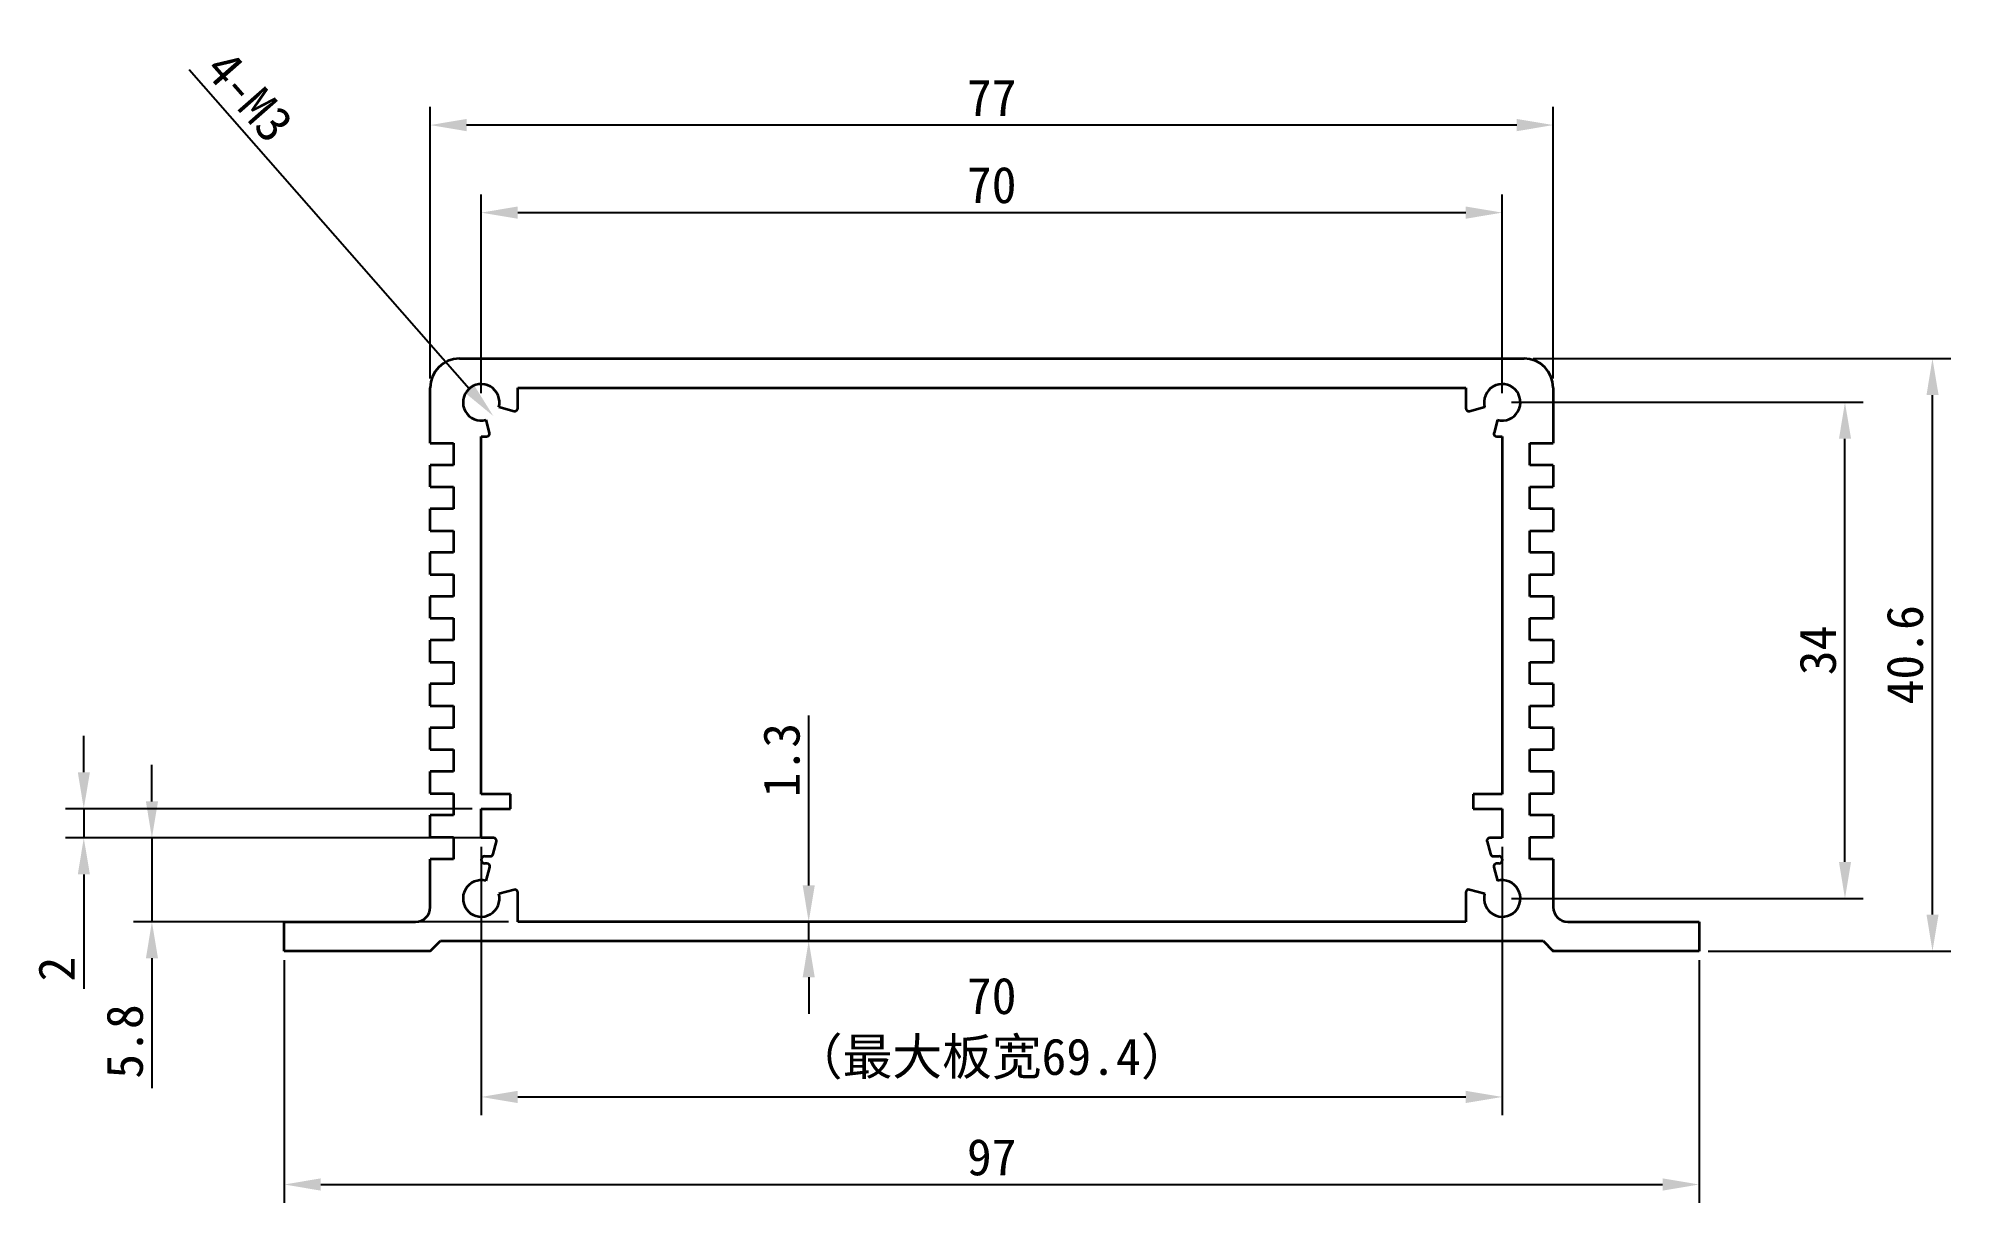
# Model space of a CAD drawing. Header units: millimetres. Extents: x 133 to 264, y 194 to 274.
import ezdxf

# ---------------------------------------------------------------- set-up
doc = ezdxf.new("R2010")
doc.units = ezdxf.units.MM
doc.header["$PDSIZE"] = -1
doc.layers.add('图框', color=179, linetype='Continuous')
doc.layers.add('文字层', color=30, linetype='Continuous', lineweight=25)
doc.styles.get("Standard").update_dxf_attribs({"font": 'simhei.ttf'})
doc.dimstyles.new('ISO-25', dxfattribs={"dimtxt": 2.5, "dimasz": 2.5, "dimexe": 1.25, "dimexo": 0.625, "dimtad": 1, "dimdec": 1, "dimdsep": 46, "dimtxsty": 'Standard', "dimcen": 2.5, "dimadec": 0, "dimazin": 0, "dimtfac": 1, "dimtdec": 1, "dimtmove": 0, "dimatfit": 3, "dimfxl": 1, "dimarcsym": 0})

# ---------------------------------------------------------------- blocks, each defined once
blk = doc.blocks.new('_D')
at = {"layer": 'Defpoints', "color": 0}
for p in [(162.58, 249.7), (164.23, 247.82)]:
    blk.add_point(p, dxfattribs=at)
at = {"layer": '图框', "color": 0, "lineweight": -2}
blk.add_line((143.38, 271.57), (162.58, 249.7), dxfattribs=at)
at = {"layer": '图框', "color": 0}
blk.add_solid([(162.89, 249.97), (162.27, 249.43), (164.23, 247.82)], dxfattribs=at)
at = {"layer": '图框', "color": 0, "insert": (147.5, 269.72), "char_height": 2.5, "attachment_point": 5, "rotation": 311.2794}
blk.add_mtext('4-M3', dxfattribs=at)
blk = doc.blocks.new('_D_1')
at = {"layer": 'Defpoints', "color": 0}
for p in [(233.4, 248.76), (256.9, 248.76), (233.4, 214.76)]:
    blk.add_point(p, dxfattribs=at)
at = {"layer": '图框', "color": 0, "lineweight": -2}
for p, q in [((234.03, 248.76), (258.15, 248.76)), ((256.9, 217.26), (256.9, 246.26)), ((234.03, 214.76), (258.15, 214.76))]:
    blk.add_line(p, q, dxfattribs=at)
at = {"layer": '图框', "color": 0}
for points in [[(256.49, 246.26), (257.32, 246.26), (256.9, 248.76)], [(256.49, 217.26), (257.32, 217.26), (256.9, 214.76)]]:
    blk.add_solid(points, dxfattribs=at)
at = {"layer": '图框', "color": 0, "insert": (253.78, 231.76), "char_height": 2.5, "attachment_point": 2, "rotation": 90}
blk.add_mtext('34', dxfattribs=at)
blk = doc.blocks.new('_D_2')
at = {"layer": 'Defpoints', "color": 0}
for p in [(149.9, 211.16), (246.9, 211.16), (246.9, 195.16)]:
    blk.add_point(p, dxfattribs=at)
at = {"layer": '图框', "color": 0, "lineweight": -2}
for p, q in [((149.9, 210.54), (149.9, 193.91)), ((246.9, 210.54), (246.9, 193.91)), ((152.4, 195.16), (244.4, 195.16))]:
    blk.add_line(p, q, dxfattribs=at)
at = {"layer": '图框', "color": 0}
for points in [[(152.4, 195.58), (152.4, 194.74), (149.9, 195.16)], [(244.4, 195.58), (244.4, 194.74), (246.9, 195.16)]]:
    blk.add_solid(points, dxfattribs=at)
at = {"layer": '图框', "color": 0, "insert": (198.4, 198.29), "char_height": 2.5, "attachment_point": 2}
blk.add_mtext('97', dxfattribs=at)
blk = doc.blocks.new('_D_3')
at = {"layer": 'Defpoints', "color": 0}
for p in [(234.9, 251.76), (262.9, 251.76), (246.9, 211.16)]:
    blk.add_point(p, dxfattribs=at)
at = {"layer": '图框', "color": 0, "lineweight": -2}
for p, q in [((235.53, 251.76), (264.15, 251.76)), ((262.9, 213.66), (262.9, 249.26)), ((247.53, 211.16), (264.15, 211.16))]:
    blk.add_line(p, q, dxfattribs=at)
at = {"layer": '图框', "color": 0}
for points in [[(262.49, 249.26), (263.32, 249.26), (262.9, 251.76)], [(262.49, 213.66), (263.32, 213.66), (262.9, 211.16)]]:
    blk.add_solid(points, dxfattribs=at)
at = {"layer": '图框', "color": 0, "insert": (259.75, 231.46), "char_height": 2.5, "attachment_point": 2, "rotation": 90}
blk.add_mtext('40.6', dxfattribs=at)
blk = doc.blocks.new('_D_4')
at = {"layer": 'Defpoints', "color": 0}
for p in [(159.9, 267.76), (159.9, 249.76), (236.9, 249.76)]:
    blk.add_point(p, dxfattribs=at)
at = {"layer": '图框', "color": 0, "lineweight": -2}
for p, q in [((159.9, 250.39), (159.9, 269.01)), ((236.9, 250.39), (236.9, 269.01)), ((234.4, 267.76), (162.4, 267.76))]:
    blk.add_line(p, q, dxfattribs=at)
at = {"layer": '图框', "color": 0}
for points in [[(162.4, 268.18), (162.4, 267.34), (159.9, 267.76)], [(234.4, 268.18), (234.4, 267.34), (236.9, 267.76)]]:
    blk.add_solid(points, dxfattribs=at)
at = {"layer": '图框', "color": 0, "insert": (198.4, 270.89), "char_height": 2.5, "attachment_point": 2}
blk.add_mtext('77', dxfattribs=at)
blk = doc.blocks.new('_D_5')
at = {"layer": 'Defpoints', "color": 0}
for p in [(163.4, 218.91), (233.4, 218.91), (233.4, 201.16)]:
    blk.add_point(p, dxfattribs=at)
at = {"layer": '文字层', "color": 0, "lineweight": -2}
for p, q in [((163.4, 218.29), (163.4, 199.91)), ((233.4, 218.29), (233.4, 199.91)), ((165.9, 201.16), (230.9, 201.16))]:
    blk.add_line(p, q, dxfattribs=at)
at = {"layer": '文字层', "color": 0}
for points in [[(165.9, 201.58), (165.9, 200.74), (163.4, 201.16)], [(230.9, 201.58), (230.9, 200.74), (233.4, 201.16)]]:
    blk.add_solid(points, dxfattribs=at)
at = {"layer": '文字层', "color": 0, "insert": (198.4, 209.34), "char_height": 2.5, "attachment_point": 2}
blk.add_mtext('70\\P（最大板宽69.4）', dxfattribs=at)
blk = doc.blocks.new('_D_6')
at = {"layer": 'Defpoints', "color": 0}
for p in [(233.4, 261.76), (163.4, 248.76), (233.4, 248.76)]:
    blk.add_point(p, dxfattribs=at)
at = {"layer": '图框', "color": 0, "lineweight": -2}
for p, q in [((163.4, 249.39), (163.4, 263.01)), ((233.4, 249.39), (233.4, 263.01)), ((165.9, 261.76), (230.9, 261.76))]:
    blk.add_line(p, q, dxfattribs=at)
at = {"layer": '图框', "color": 0}
for points in [[(165.9, 262.18), (165.9, 261.34), (163.4, 261.76)], [(230.9, 262.18), (230.9, 261.34), (233.4, 261.76)]]:
    blk.add_solid(points, dxfattribs=at)
at = {"layer": '图框', "color": 0, "insert": (198.4, 264.91), "char_height": 2.5, "attachment_point": 2}
blk.add_mtext('70', dxfattribs=at)
blk = doc.blocks.new('_D_7')
at = {"layer": 'Defpoints', "color": 0}
for p in [(165.9, 213.16), (160.6, 211.86), (185.85, 211.86)]:
    blk.add_point(p, dxfattribs=at)
at = {"layer": '图框', "color": 0, "lineweight": -2}
for p, q in [((185.85, 215.66), (185.85, 227.31)), ((166.53, 213.16), (187.1, 213.16)), ((185.85, 211.86), (185.85, 213.16)), ((161.23, 211.86), (187.1, 211.86)), ((185.85, 209.36), (185.85, 206.86))]:
    blk.add_line(p, q, dxfattribs=at)
at = {"layer": '图框', "color": 0}
for points in [[(185.44, 215.66), (186.27, 215.66), (185.85, 213.16)], [(185.44, 209.36), (186.27, 209.36), (185.85, 211.86)]]:
    blk.add_solid(points, dxfattribs=at)
at = {"layer": '图框', "color": 0, "insert": (182.73, 224.24), "char_height": 2.5, "attachment_point": 2, "rotation": 90}
blk.add_mtext('1.3', dxfattribs=at)
blk = doc.blocks.new('_D_8')
at = {"layer": 'Defpoints', "color": 0}
for p in [(164.25, 218.91), (140.82, 213.16), (165.9, 213.16)]:
    blk.add_point(p, dxfattribs=at)
at = {"layer": '图框', "color": 0, "lineweight": -2}
for p, q in [((140.82, 221.41), (140.82, 223.91)), ((163.63, 218.91), (139.57, 218.91)), ((140.82, 218.91), (140.82, 213.16)), ((165.28, 213.16), (139.57, 213.16)), ((140.82, 210.66), (140.82, 201.76))]:
    blk.add_line(p, q, dxfattribs=at)
at = {"layer": '图框', "color": 0}
for points in [[(140.41, 221.41), (141.24, 221.41), (140.82, 218.91)], [(140.41, 210.66), (141.24, 210.66), (140.82, 213.16)]]:
    blk.add_solid(points, dxfattribs=at)
at = {"layer": '图框', "color": 0, "insert": (137.7, 204.96), "char_height": 2.5, "attachment_point": 2, "rotation": 90}
blk.add_mtext('5.8', dxfattribs=at)
blk = doc.blocks.new('_D_9')
at = {"layer": 'Defpoints', "color": 0}
for p in [(136.15, 220.91), (163.4, 220.91), (163.4, 218.91)]:
    blk.add_point(p, dxfattribs=at)
at = {"layer": '图框', "color": 0, "lineweight": -2}
for p, q in [((136.15, 223.41), (136.15, 225.91)), ((162.78, 220.91), (134.9, 220.91)), ((136.15, 220.91), (136.15, 218.91)), ((162.78, 218.91), (134.9, 218.91)), ((136.15, 216.41), (136.15, 208.56))]:
    blk.add_line(p, q, dxfattribs=at)
at = {"layer": '图框', "color": 0}
for points in [[(135.74, 223.41), (136.57, 223.41), (136.15, 220.91)], [(135.74, 216.41), (136.57, 216.41), (136.15, 218.91)]]:
    blk.add_solid(points, dxfattribs=at)
at = {"layer": '图框', "color": 0, "insert": (133.03, 209.92), "char_height": 2.5, "attachment_point": 2, "rotation": 90}
blk.add_mtext('2', dxfattribs=at)

msp = doc.modelspace()

# ---------------------------------------------------------------- linework, layer by layer
at = {"color": 7, "linetype": 'Continuous', "lineweight": 35}
for p, q in [((161.9, 251.76), (234.9, 251.76)), ((159.9, 245.96), (159.9, 249.76)), ((165.9, 249.76), (230.9, 249.76)), ((165.9, 248.35), (165.9, 249.76)), ((230.9, 249.76), (230.9, 248.35)), ((236.9, 249.76), (236.9, 245.96)), ((164.61, 248.44), (165.65, 248.16)), ((231.16, 248.16), (232.2, 248.44)), ((163.97, 246.66), (163.73, 247.55)), ((233.08, 247.55), (232.84, 246.66)), ((159.9, 245.96), (161.5, 245.96)), ((161.5, 245.96), (161.5, 244.46)), ((163.4, 246.41), (163.77, 246.41)), ((163.4, 221.91), (163.4, 246.41)), ((233.03, 246.41), (233.4, 246.41)), ((233.4, 246.41), (233.4, 221.91)), ((235.3, 245.96), (236.9, 245.96)), ((235.3, 244.46), (235.3, 245.96)), ((161.5, 244.46), (159.9, 244.46)), ((159.9, 242.96), (159.9, 244.46)), ((236.9, 244.46), (235.3, 244.46)), ((236.9, 244.46), (236.9, 242.96)), ((159.9, 242.96), (161.5, 242.96)), ((161.5, 242.96), (161.5, 241.46)), ((235.3, 242.96), (236.9, 242.96)), ((235.3, 241.46), (235.3, 242.96)), ((161.5, 241.46), (159.9, 241.46)), ((159.9, 239.96), (159.9, 241.46)), ((236.9, 241.46), (235.3, 241.46)), ((236.9, 241.46), (236.9, 239.96)), ((159.9, 239.96), (161.5, 239.96)), ((161.5, 239.96), (161.5, 238.46)), ((235.3, 239.96), (236.9, 239.96)), ((235.3, 238.46), (235.3, 239.96)), ((161.5, 238.46), (159.9, 238.46)), ((159.9, 236.96), (159.9, 238.46)), ((236.9, 238.46), (235.3, 238.46)), ((236.9, 238.46), (236.9, 236.96)), ((159.9, 236.96), (161.5, 236.96)), ((161.5, 236.96), (161.5, 235.46)), ((235.3, 236.96), (236.9, 236.96)), ((235.3, 235.46), (235.3, 236.96)), ((161.5, 235.46), (159.9, 235.46)), ((159.9, 233.96), (159.9, 235.46)), ((236.9, 235.46), (235.3, 235.46)), ((236.9, 235.46), (236.9, 233.96)), ((159.9, 233.96), (161.5, 233.96)), ((161.5, 233.96), (161.5, 232.46)), ((235.3, 233.96), (236.9, 233.96)), ((235.3, 232.46), (235.3, 233.96)), ((161.5, 232.46), (159.9, 232.46)), ((159.9, 230.96), (159.9, 232.46)), ((236.9, 232.46), (235.3, 232.46)), ((236.9, 232.46), (236.9, 230.96)), ((159.9, 230.96), (161.5, 230.96)), ((161.5, 230.96), (161.5, 229.46)), ((235.3, 230.96), (236.9, 230.96)), ((235.3, 229.46), (235.3, 230.96)), ((161.5, 229.46), (159.9, 229.46)), ((159.9, 227.96), (159.9, 229.46)), ((236.9, 229.46), (235.3, 229.46)), ((236.9, 229.46), (236.9, 227.96)), ((159.9, 227.96), (161.5, 227.96)), ((161.5, 227.96), (161.5, 226.46)), ((235.3, 227.96), (236.9, 227.96)), ((235.3, 226.46), (235.3, 227.96)), ((161.5, 226.46), (159.9, 226.46)), ((159.9, 224.96), (159.9, 226.46)), ((236.9, 226.46), (235.3, 226.46)), ((236.9, 226.46), (236.9, 224.96)), ((159.9, 224.96), (161.5, 224.96)), ((161.5, 224.96), (161.5, 223.46)), ((235.3, 224.96), (236.9, 224.96)), ((235.3, 223.46), (235.3, 224.96)), ((161.5, 223.46), (159.9, 223.46)), ((159.9, 221.96), (159.9, 223.46)), ((236.9, 223.46), (235.3, 223.46)), ((236.9, 223.46), (236.9, 221.96)), ((159.9, 221.96), (161.5, 221.96)), ((161.5, 221.96), (161.5, 220.46)), ((165.4, 221.91), (163.4, 221.91)), ((165.4, 220.91), (165.4, 221.91)), ((231.4, 221.91), (231.4, 220.91)), ((233.4, 221.91), (231.4, 221.91)), ((235.3, 221.96), (236.9, 221.96)), ((235.3, 220.46), (235.3, 221.96)), ((161.5, 220.46), (159.9, 220.46)), ((159.9, 218.96), (159.9, 220.46)), ((163.4, 220.91), (165.4, 220.91)), ((163.4, 218.91), (163.4, 220.91)), ((231.4, 220.91), (233.4, 220.91)), ((233.4, 220.91), (233.4, 218.91)), ((236.9, 220.46), (235.3, 220.46)), ((236.9, 220.46), (236.9, 218.96)), ((159.9, 218.96), (161.5, 218.96)), ((161.5, 218.96), (161.5, 217.46)), ((164.25, 218.91), (163.4, 218.91)), ((164.22, 217.81), (164.45, 218.66)), ((232.36, 218.66), (232.59, 217.81)), ((233.4, 218.91), (232.55, 218.91)), ((235.3, 218.96), (236.9, 218.96)), ((235.3, 217.46), (235.3, 218.96)), ((161.5, 217.46), (159.9, 217.46)), ((159.9, 214.16), (159.9, 217.46)), ((163.65, 217.66), (164.03, 217.66)), ((163.79, 217.16), (163.65, 217.16)), ((163.73, 215.97), (163.98, 216.91)), ((232.78, 217.66), (233.16, 217.66)), ((232.83, 216.91), (233.08, 215.97)), ((233.16, 217.16), (233.02, 217.16)), ((236.9, 217.46), (235.3, 217.46)), ((236.9, 217.46), (236.9, 214.16)), ((165.65, 215.36), (164.61, 215.08)), ((165.9, 213.16), (165.9, 215.17)), ((230.9, 215.17), (230.9, 213.16)), ((232.2, 215.08), (231.16, 215.36)), ((149.9, 211.16), (149.9, 213.16)), ((149.9, 213.16), (158.9, 213.16)), ((230.9, 213.16), (165.9, 213.16)), ((237.9, 213.16), (246.9, 213.16)), ((246.9, 213.16), (246.9, 211.16)), ((159.9, 211.16), (149.9, 211.16)), ((159.9, 211.16), (160.6, 211.86)), ((160.6, 211.86), (236.2, 211.86)), ((236.2, 211.86), (236.9, 211.16)), ((246.9, 211.16), (236.9, 211.16))]:
    msp.add_line(p, q, dxfattribs=at)
at = {"color": 7, "linetype": 'Continuous'}
for q in [(236.85, 211.16), (236.9, 211.27)]:
    msp.add_line((236.9, 211.16), q, dxfattribs=at)
at = {"color": 7, "linetype": 'Continuous', "lineweight": 35}
for centre, radius, start, end in [((161.9, 249.76), 2, 90, 180), ((234.9, 249.76), 2, 0, 90), ((163.4, 248.76), 1.25, 345, 285), ((233.4, 248.76), 1.25, 255, 195), ((165.7, 248.35), 0.2, 255, 0), ((231.1, 248.35), 0.2, 180, 285), ((163.77, 246.61), 0.2, 270, 15), ((233.03, 246.61), 0.2, 165, 270), ((164.03, 217.86), 0.2, 270, 345), ((164.25, 218.71), 0.2, 345, 90), ((232.55, 218.71), 0.2, 90, 195), ((232.78, 217.86), 0.2, 195, 270), ((163.65, 217.41), 0.25, 90, 270), ((163.79, 216.96), 0.2, 345, 90), ((233.02, 216.96), 0.2, 90, 195), ((233.16, 217.41), 0.25, 270, 90), ((163.4, 214.76), 1.25, 75, 15), ((165.7, 215.17), 0.2, 0, 105), ((231.1, 215.17), 0.2, 75, 180), ((233.4, 214.76), 1.25, 165, 105), ((158.9, 214.16), 1, 270, 0), ((237.9, 214.16), 1, 180, 270)]:
    msp.add_arc(centre, radius, start, end, dxfattribs=at)
at = {"color": 7, "linetype": 'Continuous'}
msp.add_point((236.9, 211.16), dxfattribs=at)

# ---------------------------------------------------------------- dimensions: what is measured, and where the dimension line sits
at = {"layer": '图框', "color": 7}
dim = msp.add_diameter_dim_2p(p1=(162.58, 249.7), p2=(164.23, 247.82), text='4-M3', dimstyle='ISO-25', dxfattribs=at)
dim.commit()
dim.dimension.update_dxf_attribs({"geometry": '_D', "text_midpoint": (146.09, 268.48), "dimtype": 163})
for base, p1, p2, picture, middle in [((159.9, 267.76), (236.9, 249.76), (159.9, 249.76), '_D_4', (198.4, 267.76)), ((233.4, 261.76), (163.4, 248.76), (233.4, 248.76), '_D_6', (198.4, 261.76)), ((246.9, 195.16), (149.9, 211.16), (246.9, 211.16), '_D_2', (198.4, 195.16))]:
    dim = msp.add_linear_dim(base=base, p1=p1, p2=p2, dimstyle='ISO-25', dxfattribs=at)
    dim.commit()
    dim.dimension.update_dxf_attribs({"geometry": picture, "text_midpoint": middle, "dimtype": 160})
for base, p1, p2, picture, middle in [((262.9, 251.76), (246.9, 211.16), (234.9, 251.76), '_D_3', (262.9, 231.46)), ((256.9, 248.76), (233.4, 214.76), (233.4, 248.76), '_D_1', (256.9, 231.76)), ((185.85, 211.86), (165.9, 213.16), (160.6, 211.86), '_D_7', (185.85, 224.24)), ((136.15, 220.91), (163.4, 218.91), (163.4, 220.91), '_D_9', (136.15, 209.92)), ((140.8222357, 213.16060071), (164.25470096, 218.91060071), (165.90335689, 213.16060071), '_D_8', (140.8222357, 204.95835352))]:
    dim = msp.add_linear_dim(base=base, p1=p1, p2=p2, angle=90, dimstyle='ISO-25', dxfattribs=at)
    dim.commit()
    dim.dimension.update_dxf_attribs({"geometry": picture, "text_midpoint": middle, "dimtype": 160})
at = {"layer": '文字层'}
dim = msp.add_linear_dim(base=(233.4, 201.16), p1=(163.4, 218.91), p2=(233.4, 218.91), angle=0, text='<>\\P（最大板宽69.4）', dimstyle='ISO-25', dxfattribs=at)
dim.commit()
dim.dimension.update_dxf_attribs({"geometry": '_D_5', "text_midpoint": (198.4, 201.16), "dimtype": 160})

doc.saveas('drawing.dxf')
